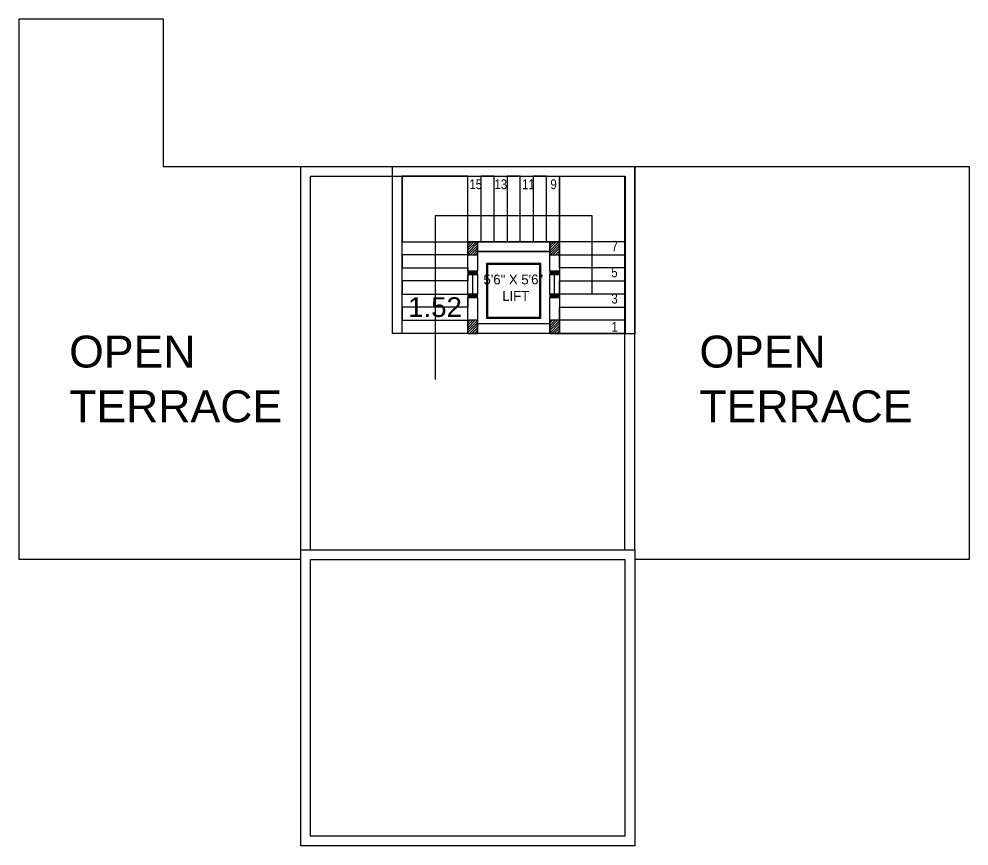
# Model space of a CAD drawing. Header units: metres. Extents: x 1738 to 2075, y -536 to -356.
# Drawn here: x 2015.5 to 2037.59, y -478.84 to -459.6 of the extents above; entities that cross this region are included whole.
import ezdxf

# ---------------------------------------------------------------- set-up
doc = ezdxf.new("R2010")
doc.units = ezdxf.units.M
doc.header["$MEASUREMENT"] = 0
doc.header["$PDMODE"] = 98
doc.styles.add('16PT5', font='ARIALN.TTF', dxfattribs={"height": 8})
doc.styles.add('Century Gothic', font='GOTHIC.TTF')
doc.styles.get("Standard").update_dxf_attribs({"font": 'arial.ttf'})
doc.dimstyles.get("Standard").update_dxf_attribs({"dimtxt": 0.46, "dimasz": 0.1, "dimexe": 0.15, "dimexo": 0, "dimgap": 0.09, "dimtad": 0, "dimzin": 0, "dimdsep": 46, "dimtxsty": 'Standard', "dimcen": 0.09, "dimse1": 1, "dimse2": 1, "dimsd1": 1, "dimsd2": 1, "dimadec": 0, "dimazin": 0, "dimtfac": 1, "dimtix": 1, "dimtofl": 0, "dimtmove": 0, "dimatfit": 3, "dimfxl": 0, "dimtolj": 1, "dimtzin": 0, "dimarcsym": 0})

# ---------------------------------------------------------------- blocks, each defined once
blk = doc.blocks.new('*D69')
at = {"layer": 'DEFPOINTS', "color": 0, "lineweight": 30}
for p in [(2024.411, -466.301), (2024.411, -466.301), (2025.935, -466.301)]:
    blk.add_point(p, dxfattribs=at)
at = {"color": 0, "lineweight": 30, "insert": (2025.173, -466.301), "char_height": 0.46, "attachment_point": 5}
blk.add_mtext('\\A1;1.52', dxfattribs=at)

msp = doc.modelspace()

# ---------------------------------------------------------------- hatches: boundary and pattern name
at = {"lineweight": 30}
h = msp.add_hatch(dxfattribs=at)
h.set_pattern_fill('ANSI31', color=256, scale=0.0127, angle=360, style=0)
h.set_pattern_definition([(45, (2726.025464, 2339.949737), (-0.0285123132, 0.0285123132), [])])
h.paths.add_polyline_path([(2026.164, -464.777), (2025.935, -464.777), (2025.935, -465.082), (2026.164, -465.082)])
h = msp.add_hatch(dxfattribs=at)
h.set_pattern_fill('ANSI31', color=256, scale=0.0127, angle=360, style=0)
h.set_pattern_definition([(45, (2724.120464, 2339.949737), (-0.0285123132, 0.0285123132), [])])
h.paths.add_polyline_path([(2028.069, -464.777), (2027.84, -464.777), (2027.84, -465.082), (2028.069, -465.082)])
h = msp.add_hatch(color=256, dxfattribs=at)
h.dxf.hatch_style = 1
h.paths.add_polyline_path([(2026.164, -465.463), (2025.935, -465.463), (2025.935, -465.539), (2026.164, -465.539)])
h = msp.add_hatch(color=256, dxfattribs=at)
h.dxf.hatch_style = 1
h.paths.add_polyline_path([(2028.069, -465.463), (2027.84, -465.463), (2027.84, -465.539), (2028.069, -465.539)])
h = msp.add_hatch(color=256, dxfattribs=at)
h.dxf.hatch_style = 1
h.paths.add_polyline_path([(2026.164, -465.996), (2025.935, -465.996), (2025.935, -466.072), (2026.164, -466.072)])
h = msp.add_hatch(color=256, dxfattribs=at)
h.dxf.hatch_style = 1
h.paths.add_polyline_path([(2028.069, -465.996), (2027.84, -465.996), (2027.84, -466.072), (2028.069, -466.072)])
h = msp.add_hatch(dxfattribs=at)
h.set_pattern_fill('ANSI31', color=256, scale=0.0127, angle=360, style=0)
h.set_pattern_definition([(45, (2726.025464, 2341.626137), (-0.0285123132, 0.0285123132), [])])
h.paths.add_polyline_path([(2026.164, -466.606), (2025.935, -466.606), (2025.935, -466.911), (2026.164, -466.911)])
h = msp.add_hatch(dxfattribs=at)
h.set_pattern_fill('ANSI31', color=256, scale=0.0127, angle=360, style=0)
h.set_pattern_definition([(45, (2724.120464, 2341.626137), (-0.0285123132, 0.0285123132), [])])
h.paths.add_polyline_path([(2028.069, -466.606), (2027.84, -466.606), (2027.84, -466.911), (2028.069, -466.911)])

# ---------------------------------------------------------------- linework, layer by layer
for p, q in [((2015.496, -467.296), (2015.496, -459.595)), ((2015.496, -459.595), (2018.849, -459.595)), ((2018.849, -459.595), (2018.849, -463.024)), ((2018.849, -463.024), (2037.594, -463.024)), ((2022.049, -471.944), (2022.049, -463.024)), ((2024.181, -466.911), (2024.181, -463.024)), ((2024.181, -463.024), (2029.823, -463.024)), ((2029.821, -471.944), (2029.821, -463.024)), ((2029.823, -463.024), (2029.823, -466.911)), ((2037.594, -463.024), (2037.594, -472.174)), ((2022.279, -471.944), (2022.279, -463.254)), ((2022.279, -463.254), (2029.591, -463.254)), ((2029.591, -471.944), (2029.591, -463.254)), ((2025.935, -465.463), (2025.935, -464.777)), ((2025.935, -464.777), (2028.069, -464.777)), ((2028.069, -464.777), (2028.069, -465.463)), ((2027.84, -465.006), (2026.164, -465.006)), ((2026.164, -465.006), (2026.164, -465.463)), ((2027.84, -465.463), (2027.84, -465.006)), ((2027.637, -465.285), (2026.367, -465.285)), ((2026.367, -465.285), (2026.367, -466.555)), ((2027.612, -465.31), (2026.392, -465.31)), ((2026.392, -465.31), (2026.392, -466.53)), ((2027.612, -466.53), (2027.612, -465.31)), ((2027.637, -466.555), (2027.637, -465.285)), ((2026.164, -465.463), (2025.935, -465.463)), ((2028.069, -465.463), (2027.84, -465.463)), ((2025.935, -466.911), (2025.935, -466.072)), ((2025.935, -466.072), (2026.164, -466.072)), ((2026.164, -466.072), (2026.164, -466.911)), ((2027.84, -466.911), (2027.84, -466.072)), ((2027.84, -466.072), (2028.069, -466.072)), ((2028.069, -466.072), (2028.069, -466.911)), ((2026.164, -466.682), (2027.84, -466.682)), ((2026.164, -466.911), (2026.164, -466.682)), ((2026.367, -466.555), (2027.637, -466.555)), ((2026.392, -466.53), (2027.612, -466.53)), ((2027.84, -466.682), (2027.84, -466.911)), ((2024.411, -466.911), (2024.181, -466.911)), ((2026.164, -466.911), (2025.935, -466.911)), ((2027.84, -466.911), (2026.164, -466.911)), ((2028.069, -466.911), (2027.84, -466.911)), ((2029.593, -466.911), (2029.823, -466.911)), ((2022.049, -472.174), (2015.496, -472.174)), ((2022.049, -478.269), (2022.049, -472.174)), ((2037.594, -472.174), (2029.821, -472.174)), ((2029.821, -472.174), (2029.821, -478.269))]:
    msp.add_line(p, q, dxfattribs=at)
for points in [[(2022.049, -478.269), (2022.049, -472.174), (2015.496, -472.174), (2015.496, -467.296), (2015.496, -459.595), (2018.849, -459.595), (2018.849, -463.024), (2037.594, -463.024), (2037.594, -472.174), (2029.821, -472.174), (2029.821, -478.269)], [(2028.831, -466.002), (2028.831, -464.173), (2025.173, -464.173), (2025.173, -467.983)], [(2026.05, -465.996), (2026.05, -465.539)], [(2027.955, -465.996), (2027.955, -465.539)]]:
    msp.add_lwpolyline(points, dxfattribs=at)
for points in [[(2025.935, -463.253), (2024.411, -463.253), (2024.411, -464.777), (2025.935, -464.777)], [(2029.593, -466.911), (2024.411, -466.911), (2024.411, -463.254), (2029.593, -463.254)], [(2026.24, -463.253), (2026.24, -464.777), (2025.935, -464.777), (2025.935, -463.253)], [(2026.24, -463.253), (2026.24, -464.777), (2026.545, -464.777), (2026.545, -463.253)], [(2026.85, -463.253), (2026.85, -464.777), (2026.545, -464.777), (2026.545, -463.253)], [(2026.85, -463.253), (2026.85, -464.777), (2027.154, -464.777), (2027.154, -463.253)], [(2027.459, -463.253), (2027.459, -464.777), (2027.154, -464.777), (2027.154, -463.253)], [(2027.459, -463.253), (2027.459, -464.777), (2027.764, -464.777), (2027.764, -463.253)], [(2028.069, -463.253), (2028.069, -464.777), (2027.764, -464.777), (2027.764, -463.253)], [(2029.593, -464.777), (2028.069, -464.777), (2028.069, -463.253), (2029.593, -463.253)], [(2024.411, -464.777), (2025.935, -464.777), (2025.935, -465.082), (2024.411, -465.082)], [(2026.164, -465.463), (2025.935, -465.463), (2025.935, -464.777), (2026.164, -464.777)], [(2026.164, -464.777), (2025.935, -464.777), (2025.935, -465.082), (2026.164, -465.082)], [(2027.84, -464.777), (2026.164, -464.777), (2026.164, -465.006), (2027.84, -465.006)], [(2028.069, -465.463), (2027.84, -465.463), (2027.84, -464.777), (2028.069, -464.777)], [(2028.069, -464.777), (2027.84, -464.777), (2027.84, -465.082), (2028.069, -465.082)], [(2029.593, -464.777), (2028.069, -464.777), (2028.069, -465.082), (2029.593, -465.082)], [(2024.411, -465.387), (2025.935, -465.387), (2025.935, -465.082), (2024.411, -465.082)], [(2029.593, -465.387), (2028.069, -465.387), (2028.069, -465.082), (2029.593, -465.082)], [(2024.411, -465.387), (2025.935, -465.387), (2025.935, -465.691), (2024.411, -465.691)], [(2026.164, -465.463), (2025.935, -465.463), (2025.935, -465.539), (2026.164, -465.539)], [(2025.935, -465.996), (2025.935, -465.539), (2026.164, -465.539), (2026.164, -465.996)], [(2028.069, -465.463), (2027.84, -465.463), (2027.84, -465.539), (2028.069, -465.539)], [(2027.84, -465.996), (2027.84, -465.539), (2028.069, -465.539), (2028.069, -465.996)], [(2029.593, -465.387), (2028.069, -465.387), (2028.069, -465.691), (2029.593, -465.691)], [(2024.411, -465.996), (2025.935, -465.996), (2025.935, -465.691), (2024.411, -465.691)], [(2029.593, -465.996), (2028.069, -465.996), (2028.069, -465.691), (2029.593, -465.691)], [(2024.411, -465.996), (2025.935, -465.996), (2025.935, -466.301), (2024.411, -466.301)], [(2026.164, -465.996), (2025.935, -465.996), (2025.935, -466.072), (2026.164, -466.072)], [(2028.069, -465.996), (2027.84, -465.996), (2027.84, -466.072), (2028.069, -466.072)], [(2029.593, -465.996), (2028.069, -465.996), (2028.069, -466.301), (2029.593, -466.301)], [(2026.164, -466.911), (2025.935, -466.911), (2025.935, -466.072), (2026.164, -466.072)], [(2028.069, -466.911), (2027.84, -466.911), (2027.84, -466.072), (2028.069, -466.072)], [(2024.411, -466.606), (2025.935, -466.606), (2025.935, -466.301), (2024.411, -466.301)], [(2029.593, -466.606), (2028.069, -466.606), (2028.069, -466.301), (2029.593, -466.301)], [(2024.411, -466.606), (2025.935, -466.606), (2025.935, -466.911), (2024.411, -466.911)], [(2026.164, -466.606), (2025.935, -466.606), (2025.935, -466.911), (2026.164, -466.911)], [(2028.069, -466.606), (2027.84, -466.606), (2027.84, -466.911), (2028.069, -466.911)], [(2029.593, -466.606), (2028.069, -466.606), (2028.069, -466.911), (2029.593, -466.911)], [(2029.821, -478.836), (2022.049, -478.836), (2022.049, -471.944), (2029.821, -471.944)], [(2029.591, -478.606), (2022.279, -478.606), (2022.279, -472.174), (2029.591, -472.174)]]:
    msp.add_lwpolyline(points, close=True, dxfattribs=at)

# ---------------------------------------------------------------- texts
for s, height, style, p in [('15', 0.2286, '16PT5', (2025.974, -463.554)), ('13', 0.2286, '16PT5', (2026.558, -463.554)), ('11', 0.2286, '16PT5', (2027.199, -463.555)), ('9', 0.229, '16PT5', (2027.858, -463.554)), ('7', 0.229, '16PT5', (2029.282, -464.998)), ('5', 0.229, '16PT5', (2029.275, -465.604)), ('5\'6" X 5\'6"', 0.2286, 'Century Gothic', (2026.3, -465.77)), ('LIFT', 0.2286, 'Century Gothic', (2026.736, -466.154)), ('3', 0.229, '16PT5', (2029.276, -466.215)), ('1', 0.229, '16PT5', (2029.279, -466.873))]:
    msp.add_text(s, height=height, dxfattribs=dict(at, style=style)).set_placement(p)
for s, p in [('OPEN ', (2016.663, -467.704)), ('OPEN ', (2031.324, -467.704)), ('TERRACE', (2016.663, -468.978)), ('TERRACE', (2031.324, -468.978))]:
    msp.add_text(s, height=0.7422, dxfattribs=at).set_placement(p)

# ---------------------------------------------------------------- dimensions: what is measured, and where the dimension line sits
dim = msp.add_aligned_dim(p1=(2025.935, -466.301), p2=(2024.411, -466.301), distance=0, dimstyle='Standard', override={"dimatfit": 2}, dxfattribs=at)
dim.commit()
dim.dimension.update_dxf_attribs({"geometry": '*D69', "text_midpoint": (2025.173, -466.301)})

doc.saveas('drawing.dxf')
